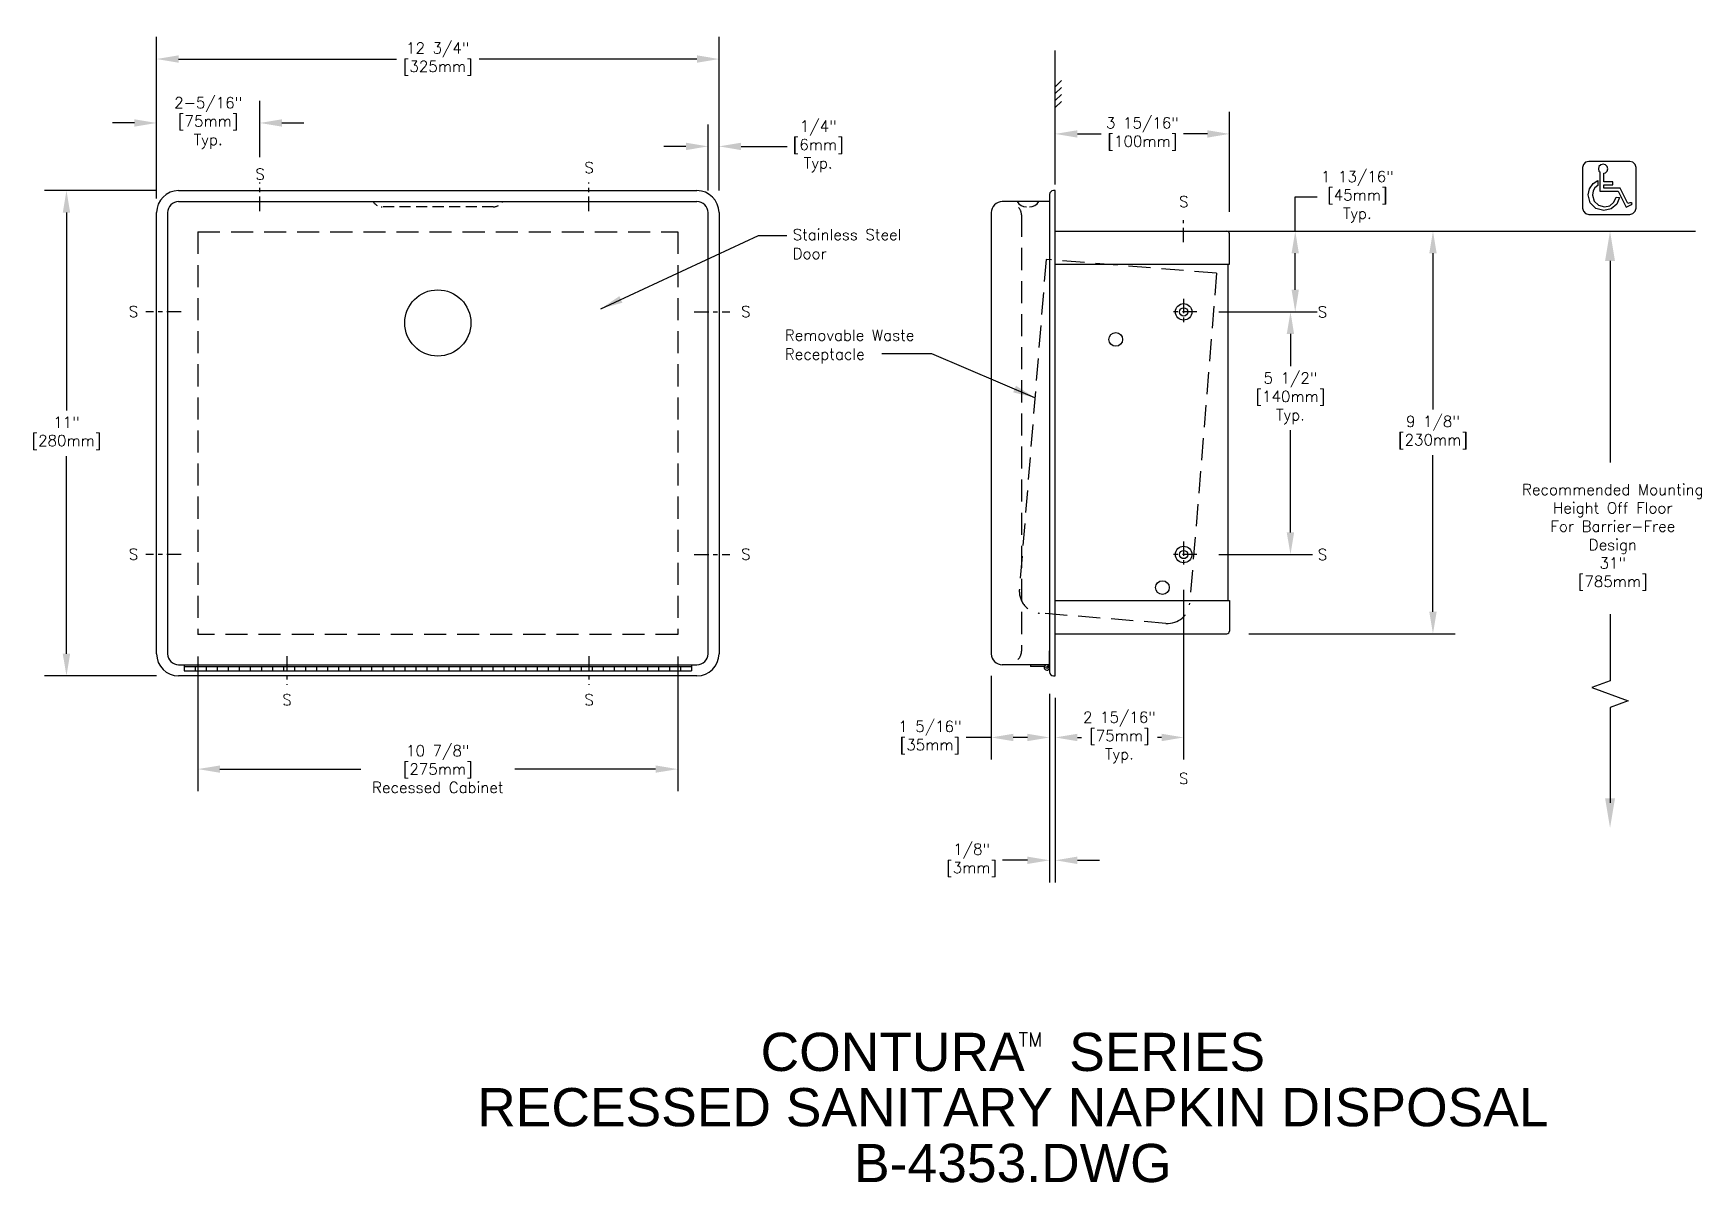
# Model space of a CAD drawing. Extents: x 86.3 to 124.2, y 3 to 29.
import ezdxf
from ezdxf.enums import TextEntityAlignment as Align

# ---------------------------------------------------------------- set-up
doc = ezdxf.new("R2010")
doc.units = 0
doc.header["$MEASUREMENT"] = 0
doc.header["$PDMODE"] = 35
doc.header["$PDSIZE"] = 1
for name, pattern in [('CENTER2', [1.125, 0.75, -0.125, 0.125, -0.125]), ('HIDDEN', [0.375, 0.25, -0.125]), ('HIDDEN2', [0.1875, 0.125, -0.0625])]:
    doc.linetypes.add(name, pattern=pattern)
doc.layers.get('0').update_dxf_attribs({"linetype": 'CONTINUOUS'})
doc.layers.get('Defpoints').update_dxf_attribs({"linetype": 'CONTINUOUS'})
for name, color, linetype in [('detail', 4, 'CONTINUOUS'), ('dim', 1, 'CONTINUOUS'), ('text', 2, 'CONTINUOUS')]:
    doc.layers.add(name, color=color, linetype=linetype)
doc.styles.add('Arial_5', font='arial.ttf', dxfattribs={"height": 5})
doc.styles.add('DIM_S_8', font='simplex.shx', dxfattribs={"height": 0.25})
doc.dimstyles.new('DIM_S_7', dxfattribs={"dimtxt": 0.12, "dimasz": 0.5, "dimexe": 0.5, "dimexo": 0.5, "dimgap": 0.09375, "dimtad": 0, "dimtih": 1, "dimtoh": 1, "dimdec": 5, "dimrnd": 0.0625, "dimzin": 4, "dimdsep": 46, "dimlunit": 5, "dimtxsty": 'DIM_S_8', "dimcen": 0.09375, "dimaunit": 1, "dimadec": 0, "dimazin": 0, "dimtfac": 1, "dimtdec": 4, "dimtofl": 0, "dimtmove": 0, "dimatfit": 3, "dimfxl": 1, "dimfrac": 2, "dimtolj": 1, "dimtzin": 0, "dimarcsym": 0})

# ---------------------------------------------------------------- blocks, each defined once
blk = doc.blocks.new('TBLK_TX')
at = {"style": 'Arial_5'}
for tag, p in [('TITLE', (0, 0)), ('DWG_NAME', (0, -7.3))]:
    blk.add_attdef(tag, text='', height=5, dxfattribs=at).set_placement(p, align=Align.CENTER)
blk = doc.blocks.new('*D1')
at = {"color": 0, "linetype": 'ByBlock'}
for p, q in [((89.137, 25.441), (89.137, 28.922)), ((101.887, 25.441), (101.887, 28.922)), ((89.637, 28.422), (94.573, 28.422)), ((101.387, 28.422), (96.451, 28.422))]:
    blk.add_line(p, q, dxfattribs=at)
for points in [[(89.637, 28.506), (89.637, 28.339), (89.137, 28.422)], [(101.387, 28.506), (101.387, 28.339), (101.887, 28.422)]]:
    blk.add_solid(points, dxfattribs=at)
at = {"layer": 'Defpoints', "color": 0, "linetype": 'ByBlock'}
for p in [(101.887, 28.422), (89.137, 24.941), (101.887, 24.941)]:
    blk.add_point(p, dxfattribs=at)
at = {"color": 0, "linetype": 'ByBlock', "insert": (95.512, 28.422), "char_height": 0.25, "attachment_point": 5, "style": 'DIM_S_8'}
blk.add_mtext('\\A1;12 3/4"\\P[325mm]', dxfattribs=at)
blk = doc.blocks.new('*D2')
at = {"color": 0, "linetype": 'ByBlock'}
for p, q in [((89.137, 25.441), (86.595, 25.441)), ((87.095, 24.941), (87.095, 20.457)), ((87.095, 14.941), (87.095, 19.424)), ((89.137, 14.441), (86.595, 14.441))]:
    blk.add_line(p, q, dxfattribs=at)
for points in [[(87.011, 24.941), (87.178, 24.941), (87.095, 25.441)], [(87.011, 14.941), (87.178, 14.941), (87.095, 14.441)]]:
    blk.add_solid(points, dxfattribs=at)
at = {"layer": 'Defpoints', "color": 0, "linetype": 'ByBlock'}
for p in [(89.637, 25.441), (87.095, 14.441), (89.637, 14.441)]:
    blk.add_point(p, dxfattribs=at)
at = {"color": 0, "linetype": 'ByBlock', "insert": (87.095, 19.941), "char_height": 0.25, "attachment_point": 5, "style": 'DIM_S_8'}
blk.add_mtext('\\A1;11"\\P[280mm]', dxfattribs=at)
blk = doc.blocks.new('*D4')
at = {"color": 0, "linetype": 'ByBlock'}
for p, q in [((101.637, 25.441), (101.637, 26.942)), ((101.887, 25.441), (101.887, 26.942)), ((101.137, 26.442), (100.637, 26.442)), ((102.387, 26.442), (103.435, 26.442))]:
    blk.add_line(p, q, dxfattribs=at)
for points in [[(101.137, 26.525), (101.137, 26.358), (101.637, 26.442)], [(102.387, 26.525), (102.387, 26.358), (101.887, 26.442)]]:
    blk.add_solid(points, dxfattribs=at)
at = {"layer": 'Defpoints', "color": 0, "linetype": 'ByBlock'}
for p in [(101.887, 26.442), (101.637, 24.941), (101.887, 24.941)]:
    blk.add_point(p, dxfattribs=at)
at = {"color": 0, "linetype": 'ByBlock', "insert": (104.136, 26.442), "char_height": 0.25, "attachment_point": 5, "style": 'DIM_S_8'}
blk.add_mtext('\\A1;1/4"\\P[6mm]\\PTyp.', dxfattribs=at)
blk = doc.blocks.new('*D5')
at = {"color": 0, "linetype": 'ByBlock'}
for p, q in [((108.058, 14.441), (108.058, 12.545)), ((109.379, 14.031), (109.379, 12.545)), ((108.058, 13.045), (107.488, 13.045)), ((108.879, 13.045), (108.558, 13.045))]:
    blk.add_line(p, q, dxfattribs=at)
for points in [[(108.558, 13.128), (108.558, 12.961), (108.058, 13.045)], [(108.879, 13.128), (108.879, 12.961), (109.379, 13.045)]]:
    blk.add_solid(points, dxfattribs=at)
at = {"layer": 'Defpoints', "color": 0, "linetype": 'ByBlock'}
for p in [(108.058, 14.941), (109.379, 14.531), (109.379, 13.045)]:
    blk.add_point(p, dxfattribs=at)
at = {"color": 0, "linetype": 'ByBlock', "insert": (106.668, 13.045), "char_height": 0.25, "attachment_point": 5, "style": 'DIM_S_8'}
blk.add_mtext('\\A1;1 5/16"\\P[35mm]', dxfattribs=at)
blk = doc.blocks.new('*D6')
at = {"color": 0, "linetype": 'ByBlock'}
for p, q in [((109.379, 14.031), (109.379, 9.761)), ((109.509, 13.941), (109.509, 9.761)), ((108.879, 10.261), (108.313, 10.261)), ((110.009, 10.261), (110.509, 10.261))]:
    blk.add_line(p, q, dxfattribs=at)
for points in [[(108.879, 10.344), (108.879, 10.177), (109.379, 10.261)], [(110.009, 10.344), (110.009, 10.177), (109.509, 10.261)]]:
    blk.add_solid(points, dxfattribs=at)
at = {"layer": 'Defpoints', "color": 0, "linetype": 'ByBlock'}
for p in [(109.379, 14.531), (109.509, 14.441), (109.509, 10.261)]:
    blk.add_point(p, dxfattribs=at)
at = {"color": 0, "linetype": 'ByBlock', "insert": (107.613, 10.261), "char_height": 0.25, "attachment_point": 5, "style": 'DIM_S_8'}
blk.add_mtext('\\A1;1/8"\\P[3mm]', dxfattribs=at)
blk = doc.blocks.new('*D7')
at = {"color": 0, "linetype": 'ByBlock'}
for p, q in [((109.509, 25.941), (109.509, 27.225)), ((113.459, 24.961), (113.459, 27.225)), ((110.009, 26.725), (110.551, 26.725)), ((112.959, 26.725), (112.417, 26.725))]:
    blk.add_line(p, q, dxfattribs=at)
for points in [[(110.009, 26.808), (110.009, 26.641), (109.509, 26.725)], [(112.959, 26.808), (112.959, 26.641), (113.459, 26.725)]]:
    blk.add_solid(points, dxfattribs=at)
at = {"layer": 'Defpoints', "color": 0, "linetype": 'ByBlock'}
for p in [(113.459, 26.725), (109.509, 25.441), (113.459, 24.461)]:
    blk.add_point(p, dxfattribs=at)
at = {"color": 0, "linetype": 'ByBlock', "insert": (111.484, 26.725), "char_height": 0.25, "attachment_point": 5, "style": 'DIM_S_8'}
blk.add_mtext('\\A1;3 15/16"\\P[100mm]', dxfattribs=at)
blk = doc.blocks.new('*D8')
at = {"color": 0, "linetype": 'ByBlock'}
for p, q in [((114.948, 24.521), (114.948, 25.3)), ((114.948, 25.3), (115.448, 25.3)), ((113.899, 24.521), (115.448, 24.521)), ((114.948, 23.191), (114.948, 24.021)), ((113.217, 22.691), (115.448, 22.691))]:
    blk.add_line(p, q, dxfattribs=at)
for points in [[(114.865, 24.021), (115.031, 24.021), (114.948, 24.521)], [(114.865, 23.191), (115.031, 23.191), (114.948, 22.691)]]:
    blk.add_solid(points, dxfattribs=at)
at = {"layer": 'Defpoints', "color": 0, "linetype": 'ByBlock'}
for p in [(113.399, 24.521), (112.717, 22.691), (114.948, 22.691)]:
    blk.add_point(p, dxfattribs=at)
at = {"color": 0, "linetype": 'ByBlock', "insert": (116.357, 25.3), "char_height": 0.25, "attachment_point": 5, "style": 'DIM_S_8'}
blk.add_mtext('\\A1;1 13/16"\\P[45mm]\\PTyp.', dxfattribs=at)
blk = doc.blocks.new('*D9')
at = {"color": 0, "linetype": 'ByBlock'}
for p, q in [((113.217, 22.691), (115.34, 22.691)), ((114.84, 22.191), (114.84, 21.458)), ((114.84, 17.692), (114.84, 20.009)), ((113.217, 17.192), (115.34, 17.192))]:
    blk.add_line(p, q, dxfattribs=at)
for points in [[(114.756, 22.191), (114.923, 22.191), (114.84, 22.691)], [(114.756, 17.692), (114.923, 17.692), (114.84, 17.192)]]:
    blk.add_solid(points, dxfattribs=at)
at = {"layer": 'Defpoints', "color": 0, "linetype": 'ByBlock'}
for p in [(112.717, 22.691), (112.717, 17.192), (114.84, 17.192)]:
    blk.add_point(p, dxfattribs=at)
at = {"color": 0, "linetype": 'ByBlock', "insert": (114.84, 20.733), "char_height": 0.25, "attachment_point": 5, "style": 'DIM_S_8'}
blk.add_mtext('\\A1;5 1/2"\\P[140mm]\\PTyp.', dxfattribs=at)
blk = doc.blocks.new('*D10')
at = {"color": 0, "linetype": 'ByBlock'}
for p, q in [((112.419, 16.393), (112.419, 12.545)), ((109.509, 13.941), (109.509, 12.545)), ((110.009, 13.045), (110.103, 13.045)), ((111.919, 13.045), (111.825, 13.045))]:
    blk.add_line(p, q, dxfattribs=at)
for points in [[(110.009, 13.128), (110.009, 12.961), (109.509, 13.045)], [(111.919, 13.128), (111.919, 12.961), (112.419, 13.045)]]:
    blk.add_solid(points, dxfattribs=at)
at = {"layer": 'Defpoints', "color": 0, "linetype": 'ByBlock'}
for p in [(112.419, 16.893), (109.509, 14.441), (112.419, 13.045)]:
    blk.add_point(p, dxfattribs=at)
at = {"color": 0, "linetype": 'ByBlock', "insert": (110.964, 13.045), "char_height": 0.25, "attachment_point": 5, "style": 'DIM_S_8'}
blk.add_mtext('\\A1;2 15/16"\\P[75mm]\\PTyp.', dxfattribs=at)
blk = doc.blocks.new('*D11')
at = {"color": 0, "linetype": 'ByBlock'}
for p, q in [((113.899, 24.521), (118.57, 24.521)), ((118.07, 24.021), (118.07, 20.475)), ((118.07, 15.896), (118.07, 19.442)), ((113.899, 15.396), (118.57, 15.396))]:
    blk.add_line(p, q, dxfattribs=at)
for points in [[(117.987, 24.021), (118.154, 24.021), (118.07, 24.521)], [(117.987, 15.896), (118.154, 15.896), (118.07, 15.396)]]:
    blk.add_solid(points, dxfattribs=at)
at = {"layer": 'Defpoints', "color": 0, "linetype": 'ByBlock'}
for p in [(113.399, 24.521), (113.399, 15.396), (118.07, 15.396)]:
    blk.add_point(p, dxfattribs=at)
at = {"color": 0, "linetype": 'ByBlock', "insert": (118.07, 19.958), "char_height": 0.25, "attachment_point": 5, "style": 'DIM_S_8'}
blk.add_mtext('\\A1;9 1/8"\\P[230mm]', dxfattribs=at)
blk = doc.blocks.new('*D12')
at = {"color": 0, "linetype": 'ByBlock'}
for p, q in [((90.075, 14.878), (90.075, 11.828)), ((100.95, 14.878), (100.95, 11.828)), ((90.575, 12.328), (93.77, 12.328)), ((100.45, 12.328), (97.255, 12.328))]:
    blk.add_line(p, q, dxfattribs=at)
for points in [[(90.575, 12.411), (90.575, 12.245), (90.075, 12.328)], [(100.45, 12.411), (100.45, 12.245), (100.95, 12.328)]]:
    blk.add_solid(points, dxfattribs=at)
at = {"layer": 'Defpoints', "color": 0, "linetype": 'ByBlock'}
for p in [(90.075, 15.378), (100.95, 15.378), (100.95, 12.328)]:
    blk.add_point(p, dxfattribs=at)
at = {"color": 0, "linetype": 'ByBlock', "insert": (95.512, 12.328), "char_height": 0.25, "attachment_point": 5, "style": 'DIM_S_8'}
blk.add_mtext('\\A1;10 7/8"\\P[275mm]\\PRecessed Cabinet', dxfattribs=at)
blk = doc.blocks.new('*D13')
at = {"layer": 'Defpoints', "color": 0, "linetype": 'Continuous'}
for p in [(91.479, 26.973), (91.479, 25.695), (89.136, 24.76)]:
    blk.add_point(p, dxfattribs=at)
at = {"layer": 'dim', "color": 0, "linetype": 'Continuous', "lineweight": -2}
for p, q in [((89.136, 25.26), (89.136, 27.473)), ((91.479, 26.195), (91.479, 27.473)), ((88.636, 26.973), (88.136, 26.973)), ((91.979, 26.973), (92.479, 26.973))]:
    blk.add_line(p, q, dxfattribs=at)
at = {"layer": 'dim', "color": 0, "linetype": 'Continuous'}
for points in [[(88.636, 27.056), (88.636, 26.89), (89.136, 26.973)], [(91.979, 27.056), (91.979, 26.89), (91.479, 26.973)]]:
    blk.add_solid(points, dxfattribs=at)
at = {"layer": 'dim', "color": 0, "linetype": 'Continuous', "insert": (90.308, 26.973), "char_height": 0.25, "attachment_point": 5, "style": 'DIM_S_8'}
blk.add_mtext('\\A1;2-5/16"\\P[75mm]\\PTyp.', dxfattribs=at)

msp = doc.modelspace()

# ---------------------------------------------------------------- linework, layer by layer
at = {"layer": 'detail', "linetype": 'Continuous'}
for p, q in [((109.508859, 25.577719), (109.508859, 28.618834)), ((109.647169, 27.93221), (109.508859, 27.793901)), ((109.647169, 27.775731), (109.508859, 27.637422)), ((109.647169, 27.619252), (109.508859, 27.480943)), ((109.647169, 27.462773), (109.508859, 27.324463)), ((89.637487, 25.440799), (101.387469, 25.440799)), ((109.37886, 25.350799), (109.37886, 14.530816)), ((109.508859, 25.440799), (109.46886, 25.440799)), ((109.508859, 14.440816), (109.508859, 25.440799)), ((122.314177, 25.497251), (121.946557, 25.497251)), ((122.485007, 25.150926), (122.314177, 25.497251)), ((89.637487, 25.1908), (101.387469, 25.1908)), ((109.37886, 25.1908), (108.308266, 25.1908)), ((122.452534, 25.064688), (122.512544, 25.0951)), ((122.512544, 25.0951), (122.511301, 25.097619)), ((89.137488, 14.940815), (89.137488, 24.9408)), ((89.387488, 24.9408), (89.387488, 14.940815)), ((101.637469, 14.940815), (101.637469, 24.9408)), ((101.887468, 24.9408), (101.887468, 14.940815)), ((108.058267, 24.9408), (108.058267, 14.940815)), ((109.508859, 24.520801), (113.398853, 24.520801)), ((113.458853, 23.770802), (113.458853, 24.460801)), ((109.508859, 23.770802), (113.458853, 23.770802)), ((113.418853, 23.770802), (113.418853, 16.1458)), ((109.508859, 16.1458), (113.458853, 16.1458)), ((113.458853, 16.1458), (113.458853, 15.455801)), ((109.508859, 15.395801), (113.398853, 15.395801)), ((109.508859, 15.395801), (113.398853, 15.395801)), ((109.37886, 14.630816), (109.37886, 15.005815)), ((89.637487, 14.690816), (101.387469, 14.690816)), ((101.387469, 14.440816), (89.637487, 14.440816)), ((89.762487, 14.690816), (89.762487, 14.55658)), ((89.762487, 14.650168), (101.262469, 14.650168)), ((89.762487, 14.55658), (101.262469, 14.55658)), ((90.012487, 14.650168), (90.012487, 14.55658)), ((90.262486, 14.650168), (90.262486, 14.55658)), ((90.512486, 14.650168), (90.512486, 14.55658)), ((90.762485, 14.650168), (90.762485, 14.55658)), ((91.012485, 14.650168), (91.012485, 14.55658)), ((91.262485, 14.650168), (91.262485, 14.55658)), ((91.512484, 14.650168), (91.512484, 14.55658)), ((91.762484, 14.650168), (91.762484, 14.55658)), ((92.012484, 14.650168), (92.012484, 14.55658)), ((92.262483, 14.650168), (92.262483, 14.55658)), ((92.512483, 14.650168), (92.512483, 14.55658)), ((92.762482, 14.650168), (92.762482, 14.55658)), ((93.012482, 14.650168), (93.012482, 14.55658)), ((93.262482, 14.650168), (93.262482, 14.55658)), ((93.512481, 14.650168), (93.512481, 14.55658)), ((93.762481, 14.650168), (93.762481, 14.55658)), ((94.01248, 14.650168), (94.01248, 14.55658)), ((94.26248, 14.650168), (94.26248, 14.55658)), ((94.51248, 14.650168), (94.51248, 14.55658)), ((94.762479, 14.650168), (94.762479, 14.55658)), ((95.012479, 14.650168), (95.012479, 14.55658)), ((95.262479, 14.650168), (95.262479, 14.55658)), ((95.512478, 14.650168), (95.512478, 14.55658)), ((95.762478, 14.650168), (95.762478, 14.55658)), ((96.012477, 14.650168), (96.012477, 14.55658)), ((96.262477, 14.650168), (96.262477, 14.55658)), ((96.512477, 14.650168), (96.512477, 14.55658)), ((96.762476, 14.650168), (96.762476, 14.55658)), ((97.012476, 14.650168), (97.012476, 14.55658)), ((97.262475, 14.650168), (97.262475, 14.55658)), ((97.512475, 14.55658), (97.512475, 14.650168)), ((97.762475, 14.650168), (97.762475, 14.55658)), ((98.012474, 14.650168), (98.012474, 14.55658)), ((98.262474, 14.650168), (98.262474, 14.55658)), ((98.512473, 14.650168), (98.512473, 14.55658)), ((98.762473, 14.650168), (98.762473, 14.55658)), ((99.012473, 14.650168), (99.012473, 14.55658)), ((99.262472, 14.650168), (99.262472, 14.55658)), ((99.512472, 14.650168), (99.512472, 14.55658)), ((99.762472, 14.650168), (99.762472, 14.55658)), ((100.012471, 14.650168), (100.012471, 14.55658)), ((100.262471, 14.650168), (100.262471, 14.55658)), ((100.51247, 14.650168), (100.51247, 14.55658)), ((100.76247, 14.650168), (100.76247, 14.55658)), ((101.01247, 14.650168), (101.01247, 14.55658)), ((101.262469, 14.690816), (101.262469, 14.55658)), ((109.37886, 14.690816), (108.308266, 14.690816)), ((108.94386, 14.690816), (108.94386, 14.656036)), ((109.264418, 14.656036), (108.94386, 14.656036)), ((109.34408, 14.630816), (109.34408, 14.690816)), ((109.46886, 14.440816), (109.508859, 14.440816))]:
    msp.add_line(p, q, dxfattribs=at)
at = {"layer": 'detail', "linetype": 'CENTER2', "ltscale": 0.4375}
for p, q in [((91.478714, 24.975167), (91.478714, 25.624933)), ((98.935879, 24.975167), (98.935879, 25.624933)), ((112.418577, 24.270801), (112.418577, 24.770801)), ((89.698081, 22.691066), (88.89661, 22.691066)), ((101.326875, 22.691066), (102.128346, 22.691066)), ((112.717135, 22.691066), (112.120019, 22.691066)), ((112.418577, 22.989624), (112.418577, 22.392508)), ((112.418577, 17.490158), (112.418577, 16.893042)), ((89.698081, 17.1916), (88.89661, 17.1916)), ((101.326875, 17.1916), (102.128346, 17.1916)), ((112.717135, 17.1916), (112.120019, 17.1916)), ((112.418577, 15.645801), (112.418577, 15.145801)), ((92.089077, 14.884721), (92.089077, 14.234956)), ((98.935879, 14.884721), (98.935879, 14.234956))]:
    msp.add_line(p, q, dxfattribs=at)
at = {"layer": 'detail', "linetype": 'HIDDEN'}
msp.add_line((96.770628, 25.07344), (94.254328, 25.07344), dxfattribs=at)
at = {"layer": 'detail', "linetype": 'HIDDEN2', "ltscale": 4}
for p, q in [((108.742861, 24.889709), (108.742861, 14.997715)), ((90.074978, 24.503309), (90.074978, 15.378306)), ((90.074978, 24.503309), (100.949978, 24.503309)), ((100.949978, 24.503309), (100.949978, 15.378306)), ((109.30062, 23.87833), (108.694773, 16.402105)), ((113.163336, 23.565309), (109.30062, 23.87833)), ((113.163336, 23.565309), (112.557489, 16.089084)), ((112.018684, 15.631059), (109.152798, 15.863301)), ((100.949978, 15.378306), (90.074978, 15.378306))]:
    msp.add_line(p, q, dxfattribs=at)
at = {"layer": 'detail', "linetype": 'Continuous'}
for points in [[(122.532039, 24.900485), (122.603654, 24.91978), (122.654512, 24.970472), (122.673858, 25.041766), (122.673858, 25.960095), (122.654512, 26.031411), (122.603654, 26.082075), (122.532039, 26.101346), (121.602249, 26.101346), (121.530675, 26.082075), (121.479794, 26.031411), (121.46043, 25.960095), (121.46043, 25.041766), (121.479794, 24.970472), (121.530675, 24.91978), (121.602249, 24.900485)], [(122.300176, 25.28619), (122.235467, 25.13354), (122.11088, 25.027474), (121.946242, 24.987733), (121.76518, 25.036534), (121.636449, 25.164749), (121.587447, 25.3451), (121.620197, 25.483475), (121.701834, 25.600315), (121.807442, 25.670766), (121.80848, 25.554333), (121.737043, 25.502248), (121.697857, 25.431081), (121.685904, 25.33761), (121.722648, 25.202375), (121.819196, 25.106223), (121.955015, 25.069628), (122.078445, 25.098183), (122.171875, 25.175413), (122.220447, 25.288648)]]:
    msp.add_lwpolyline(points, close=True, dxfattribs=at)
for points in [[(121.946557, 25.833126), (121.980252, 25.8422), (122.018693, 25.880492), (122.033323, 25.93437), (122.018693, 25.988203), (121.980252, 26.02646), (121.926185, 26.041021), (121.8721, 26.02646), (121.833677, 25.988203), (121.819064, 25.93437), (121.833677, 25.880492), (121.850421, 25.863805)], [(121.850421, 25.863805), (121.850421, 25.430175)], [(121.946557, 25.636136), (121.946557, 25.833126)], [(121.850421, 25.430175), (121.946557, 25.430175)], [(121.946557, 25.56906), (122.148569, 25.56906), (122.148569, 25.636136), (121.946557, 25.636136)], [(121.946557, 25.497251), (121.946557, 25.56906)], [(121.946557, 25.430175), (122.265863, 25.430175)], [(122.265863, 25.430175), (122.452534, 25.064688)], [(122.511301, 25.097619), (122.553832, 25.115438), (122.581081, 25.135076), (122.587425, 25.152875), (122.569775, 25.163253), (122.532738, 25.162485), (122.485007, 25.150926)]]:
    msp.add_lwpolyline(points, dxfattribs=at)
for centre, radius in [((95.512478, 22.440804), 0.749999), ((112.418577, 22.691066), 0.187482), ((112.418577, 22.691066), 0.093991), ((110.878727, 22.066127), 0.154985), ((112.418577, 17.1916), 0.187482), ((112.418577, 17.1916), 0.093991), ((111.938624, 16.441673), 0.154985), ((109.31886, 14.630816), 0.02522)]:
    msp.add_circle(centre, radius, dxfattribs=at)
for centre, radius, start, end in [((89.637487, 24.9408), 0.499999, 90, 180), ((101.387469, 24.9408), 0.499999, 0, 90), ((109.46886, 25.350799), 0.09, 90, 180), ((89.637487, 24.9408), 0.25, 90, 180), ((101.387469, 24.9408), 0.25, 0, 90), ((108.308266, 24.9408), 0.25, 90, 180), ((108.854206, 25.317939), 0.244499, 211.3322515, 270), ((108.925518, 25.317939), 0.244499, 270, 328.6677485), ((113.398853, 24.460801), 0.06, 0, 90), ((113.398853, 15.455801), 0.06, 270, 0), ((89.637487, 14.940815), 0.499999, 180, 270), ((89.637487, 14.940815), 0.25, 180, 270), ((101.387469, 14.940815), 0.499999, 270, 0), ((101.387469, 14.940815), 0.25, 270, 0), ((108.308266, 14.940815), 0.25, 180, 270), ((109.31886, 14.630816), 0.06, 65.1443293, 0), ((109.46886, 14.530816), 0.09, 180, 270)]:
    msp.add_arc(centre, radius, start, end, dxfattribs=at)
at = {"layer": 'detail', "linetype": 'HIDDEN2'}
for centre, start, end in [((94.254328, 25.317939), 211.3322515, 270), ((96.770628, 25.317939), 270, 328.6677485)]:
    msp.add_arc(centre, 0.244499, start, end, dxfattribs=at)
at = {"layer": 'detail', "linetype": 'HIDDEN2', "ltscale": 4}
for centre, radius, start, end in [((108.492861, 24.889709), 0.25, 0, 42.6557017), ((109.193188, 16.361716), 0.500049, 175.3670741, 265.3670741), ((112.059074, 16.129474), 0.500049, 265.3670741, 355.3670741), ((108.492861, 14.997715), 0.25, 312.913643, 0)]:
    msp.add_arc(centre, radius, start, end, dxfattribs=at)
at = {"layer": 'dim', "linetype": 'Continuous'}
for p, q in [((113.398853, 24.520801), (124.018827, 24.520801)), ((122.084252, 23.845801), (122.084252, 19.280086))]:
    msp.add_line(p, q, dxfattribs=at)
msp.add_lwpolyline([(122.084252, 15.838721), (122.084252, 14.326385), (121.67213, 14.176385), (122.496373, 13.876385), (122.084252, 13.726385), (122.084252, 11.559529)], dxfattribs=at)
for points in [[(121.971752, 23.845801), (122.196752, 23.845801), (122.084252, 24.520801)], [(121.971752, 11.666297), (122.196752, 11.666297), (122.084252, 10.991297)]]:
    msp.add_solid(points, dxfattribs=at)

# ---------------------------------------------------------------- block references
at = {"layer": 'text', "linetype": 'Continuous'}
ref = msp.add_blockref('TBLK_TX', (108.547287, 6.749879), dxfattribs=dict(at, xscale=0.1733333333333334, yscale=0.1733333333333334, zscale=0.1733333333333334))
ref.add_attrib('DWG_NAME', 'CONTURA   SERIES', dxfattribs={"layer": '0', "height": 0.86666667, "style": 'Arial_5'}).set_placement((108.547287, 5.484965), align=Align.CENTER)
at = {"layer": 'text', "linetype": 'Continuous', "xscale": 0.1733333333333334, "yscale": 0.1733333333333334, "zscale": 0.1733333333333334}
msp.add_blockref('TBLK_TX', (108.547287, 4.231768), dxfattribs=at).add_auto_attribs({'TITLE': 'RECESSED SANITARY NAPKIN DISPOSAL', 'DWG_NAME': 'B-4353.DWG'})

# ---------------------------------------------------------------- texts
at = {"layer": 'dim', "linetype": 'Continuous', "style": 'DIM_S_8'}
for p in [(91.48296, 25.815081), (98.940125, 25.961071), (112.422822, 25.189924), (88.614206, 22.697898), (102.496814, 22.697898), (115.565061, 22.691067), (88.614206, 17.198432), (102.496814, 17.198432), (115.565061, 17.1916), (92.093322, 13.898818), (98.940125, 13.898818), (112.418886, 12.116623)]:
    msp.add_text('S', height=0.25, dxfattribs=at).set_placement(p, align=Align.MIDDLE)
for s, p in [('Stainless Steel', (103.555607, 24.316592)), ('Door', (103.555607, 23.88802)), ('Removable Waste', (103.378281, 22.036482)), ('Receptacle', (103.378281, 21.607911))]:
    msp.add_text(s, height=0.25, dxfattribs=at).set_placement(p)
at = {"layer": 'dim', "linetype": 'Continuous', "insert": (122.146036, 17.580761), "char_height": 0.25, "attachment_point": 5, "style": 'DIM_S_8'}
msp.add_mtext('Recommended Mounting\\PHeight Off Floor\\PFor Barrier-Free\\PDesign\\P31"\\P[785mm]', dxfattribs=at)
at = {"layer": 'text', "linetype": 'Continuous', "style": 'DIM_S_8'}
msp.add_text('TM', height=0.3125, dxfattribs=at).set_placement((108.677374, 6.042093))

# ---------------------------------------------------------------- dimensions: what is measured, and where the dimension line sits
at = {"layer": 'dim', "linetype": 'Continuous'}
for base, p1, p2, text, picture, middle in [((101.887468, 28.422429), (89.137488, 24.9408), (101.887468, 24.9408), '<>\\P[325mm]', '*D1', (95.512478, 28.422429)), ((113.458853, 26.724571), (109.508859, 25.440799), (113.458853, 24.460801), '<>\\P[100mm]', '*D7', (111.483856, 26.724571)), ((101.887468, 26.441595), (101.637469, 24.9408), (101.887468, 24.9408), '<>\\P[6mm]\\PTyp.', '*D4', (104.13598, 26.441595)), ((112.418577, 13.044587), (109.508859, 14.440816), (112.418577, 16.893042), '<>\\P[75mm]\\PTyp.', '*D10', (110.963718, 13.044587)), ((100.949978, 12.328149), (90.074978, 15.378306), (100.949978, 15.378306), '<>\\P[275mm]\\PRecessed Cabinet', '*D12', (95.512478, 12.328149)), ((109.37886, 13.044587), (108.058267, 14.940815), (109.37886, 14.530816), '<>\\P[35mm]', '*D5', (106.6681, 13.044587)), ((109.508859, 10.260574), (109.37886, 14.530816), (109.508859, 14.440816), '<>\\P[3mm]', '*D6', (107.612513, 10.260574))]:
    dim = msp.add_linear_dim(base=base, p1=p1, p2=p2, text=text, dimstyle='DIM_S_7', override={"dimpost": '"'}, dxfattribs=at)
    dim.commit()
    dim.dimension.update_dxf_attribs({"geometry": picture, "text_midpoint": middle, "dimtype": 160})
dim = msp.add_linear_dim(base=(91.479376, 26.973046), p1=(89.136372, 24.759547), p2=(91.479376, 25.69526), text='2-5/16"\\P[75mm]\\PTyp.', dimstyle='DIM_S_7', override={"dimpost": '"'}, dxfattribs=at)
dim.commit()
dim.dimension.update_dxf_attribs({"geometry": '*D13', "text_midpoint": (90.307874, 26.973046)})
for base, p1, p2, text, picture, middle in [((114.9480517, 22.6910661), (113.3988534, 24.5208007), (112.7171348, 22.6910661), '<>\\P[45mm]\\PTyp.', '*D8', (116.3572779, 25.3002461)), ((114.839538, 17.1916), (112.717135, 22.691066), (112.717135, 17.1916), '<>\\P[140mm]\\PTyp.', '*D9', (114.839538, 20.73334))]:
    dim = msp.add_linear_dim(base=base, p1=p1, p2=p2, angle=90, text=text, dimstyle='DIM_S_7', override={"dimpost": '"'}, dxfattribs=at)
    dim.commit()
    dim.dimension.update_dxf_attribs({"geometry": picture, "text_midpoint": middle, "dimtype": 160})
for base, p1, p2, text, picture, middle in [((87.094567, 14.440816), (89.637487, 25.440799), (89.637487, 14.440816), '<>\\P[280mm]', '*D2', (87.094567, 19.940808)), ((118.070224, 15.395801), (113.398853, 24.520801), (113.398853, 15.395801), '<>\\P[230mm]', '*D11', (118.070224, 19.958301))]:
    dim = msp.add_linear_dim(base=base, p1=p1, p2=p2, angle=90, text=text, dimstyle='DIM_S_7', override={"dimpost": '"'}, dxfattribs=at)
    dim.commit()
    dim.dimension.update_dxf_attribs({"geometry": picture, "text_midpoint": middle})

# ---------------------------------------------------------------- leaders
for points in [[(99.209379, 22.762902), (102.783385, 24.425388), (103.420337, 24.425388)], [(109.046742, 20.746696), (106.711253, 21.737113), (105.578895, 21.737113)]]:
    msp.add_leader(points, dimstyle='DIM_S_7', dxfattribs=at)

doc.saveas('drawing.dxf')
